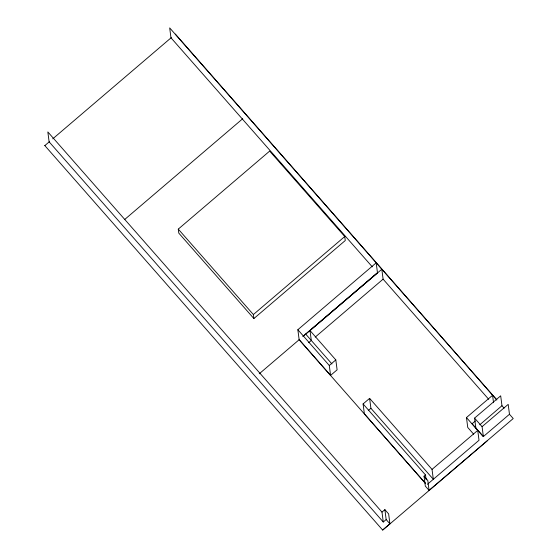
<?xml version="1.0" encoding="UTF-8"?>
<svg xmlns="http://www.w3.org/2000/svg" width="558" height="558" viewBox="0 0 558 558"><rect width="100%" height="100%" fill="white"/><g stroke="black" fill="none" stroke-linecap="round" stroke-linejoin="round"><path stroke-width="0.84" d="M44.78 145.645L49.418 141.683M52.731 138.851L171.355 37.574M124.734 219.454L242.695 118.742M178.274 229.115L269.66 151.092L344.753 236.529L345.269 240.526L253.883 318.548L178.79 233.118L178.274 229.115L253.367 314.552L253.883 318.548M253.367 314.552L344.753 236.529M488.696 399.291L383.102 279.153L381.818 269.256L310.011 330.559L335.818 359.917L337.109 369.821L330.58 375.395L299.137 339.62L297.853 329.722L376.183 262.846L377.473 272.743L303.057 336.279M259.233 373.797L299.66 339.285M302.973 336.46L377.201 273.078M308.686 342.682L311.301 340.457L310.011 330.559M315.249 337.081L383.102 279.153M330.58 375.395L329.29 365.49L335.818 359.917M425.649 483.556L364.367 413.834L363.084 403.936L369.612 398.363L432.038 469.39L433.322 479.287L370.896 408.261L369.612 398.363M368.287 410.493L370.896 408.261M473.651 434.173L467.75 427.463L466.467 417.565L492.575 395.273L493.537 402.695M475.855 428.014L474.572 418.116L500.679 395.824L501.97 405.722L504.111 408.163M475.402 420.927L472.103 423.745L483.368 436.558L509.475 414.266L508.192 404.369L482.077 426.661L483.368 436.558M479.789 424.771L501.97 405.722M384.88 509.649L386.164 519.547L383.276 522.016L381.993 512.118L384.88 509.649L388.633 513.918L389.916 523.816L382.676 530.002M509.475 414.266L513.227 418.542L429.088 490.377L425.329 486.109L424.045 476.211L425.51 474.963L363.084 403.936M432.038 469.39L477.732 430.378L466.467 417.565M427.449 484.302L479.015 440.276L477.732 430.378M487.134 440.932L382.69 530.1L44.773 145.54M175.324 34.08L496.794 399.835M496.808 399.94L169.681 27.9L170.971 37.798L372.291 266.857M474.572 418.116L482.077 426.661M475.869 428.119L483.193 436.447M305.665 334.047L331.947 363.949M297.853 329.722L329.29 365.49M424.045 476.211L427.798 480.48L429.088 490.377M299.151 339.717L425.398 483.354M381.993 512.118L47.835 131.932L49.118 141.83L383.276 522.016M386.164 519.547L389.916 523.816M425.51 474.963L426.152 479.908"/></g></svg>
